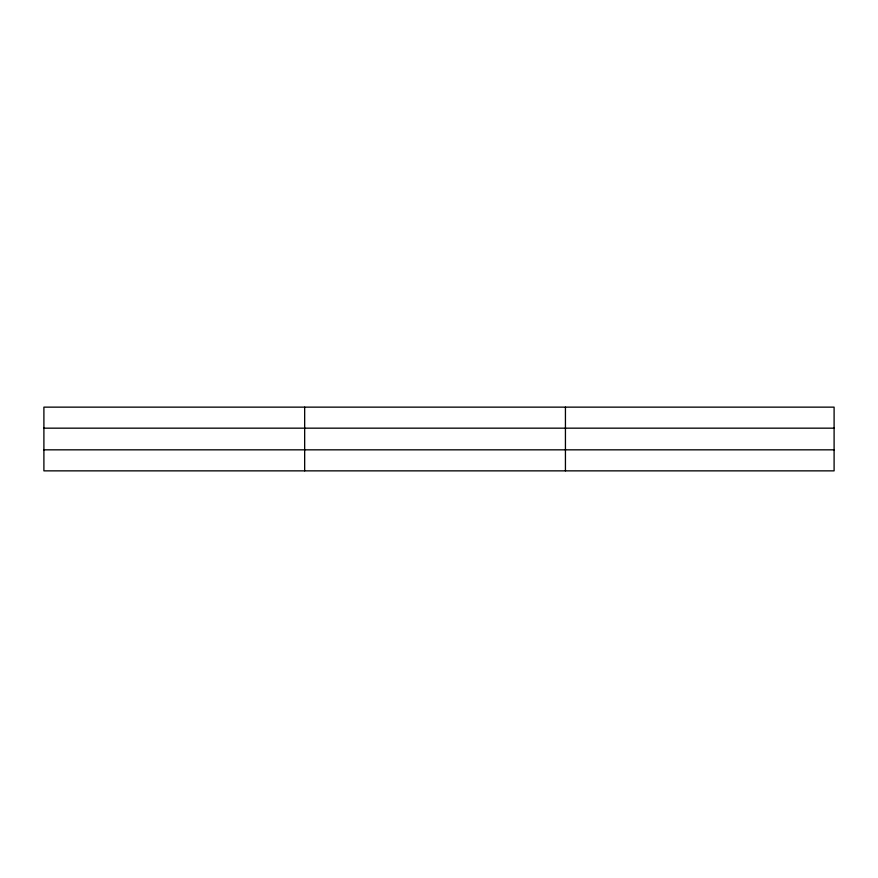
<?xml version="1.0" encoding="UTF-8"?>
<svg xmlns="http://www.w3.org/2000/svg" width="878" height="878" viewBox="0 0 878 878"><rect width="100%" height="100%" fill="white"/><g stroke="black" fill="none" stroke-linecap="round" stroke-linejoin="round"><path stroke-width="1.32" d="M304.666 407.14L304.666 470.86M565.432 407.14L565.432 470.86M834.1 449.832L834.1 470.86L43.9 470.86L43.9 407.14L834.1 407.14L834.1 449.832L43.9 449.832M43.9 428.168L834.1 428.168"/></g></svg>
